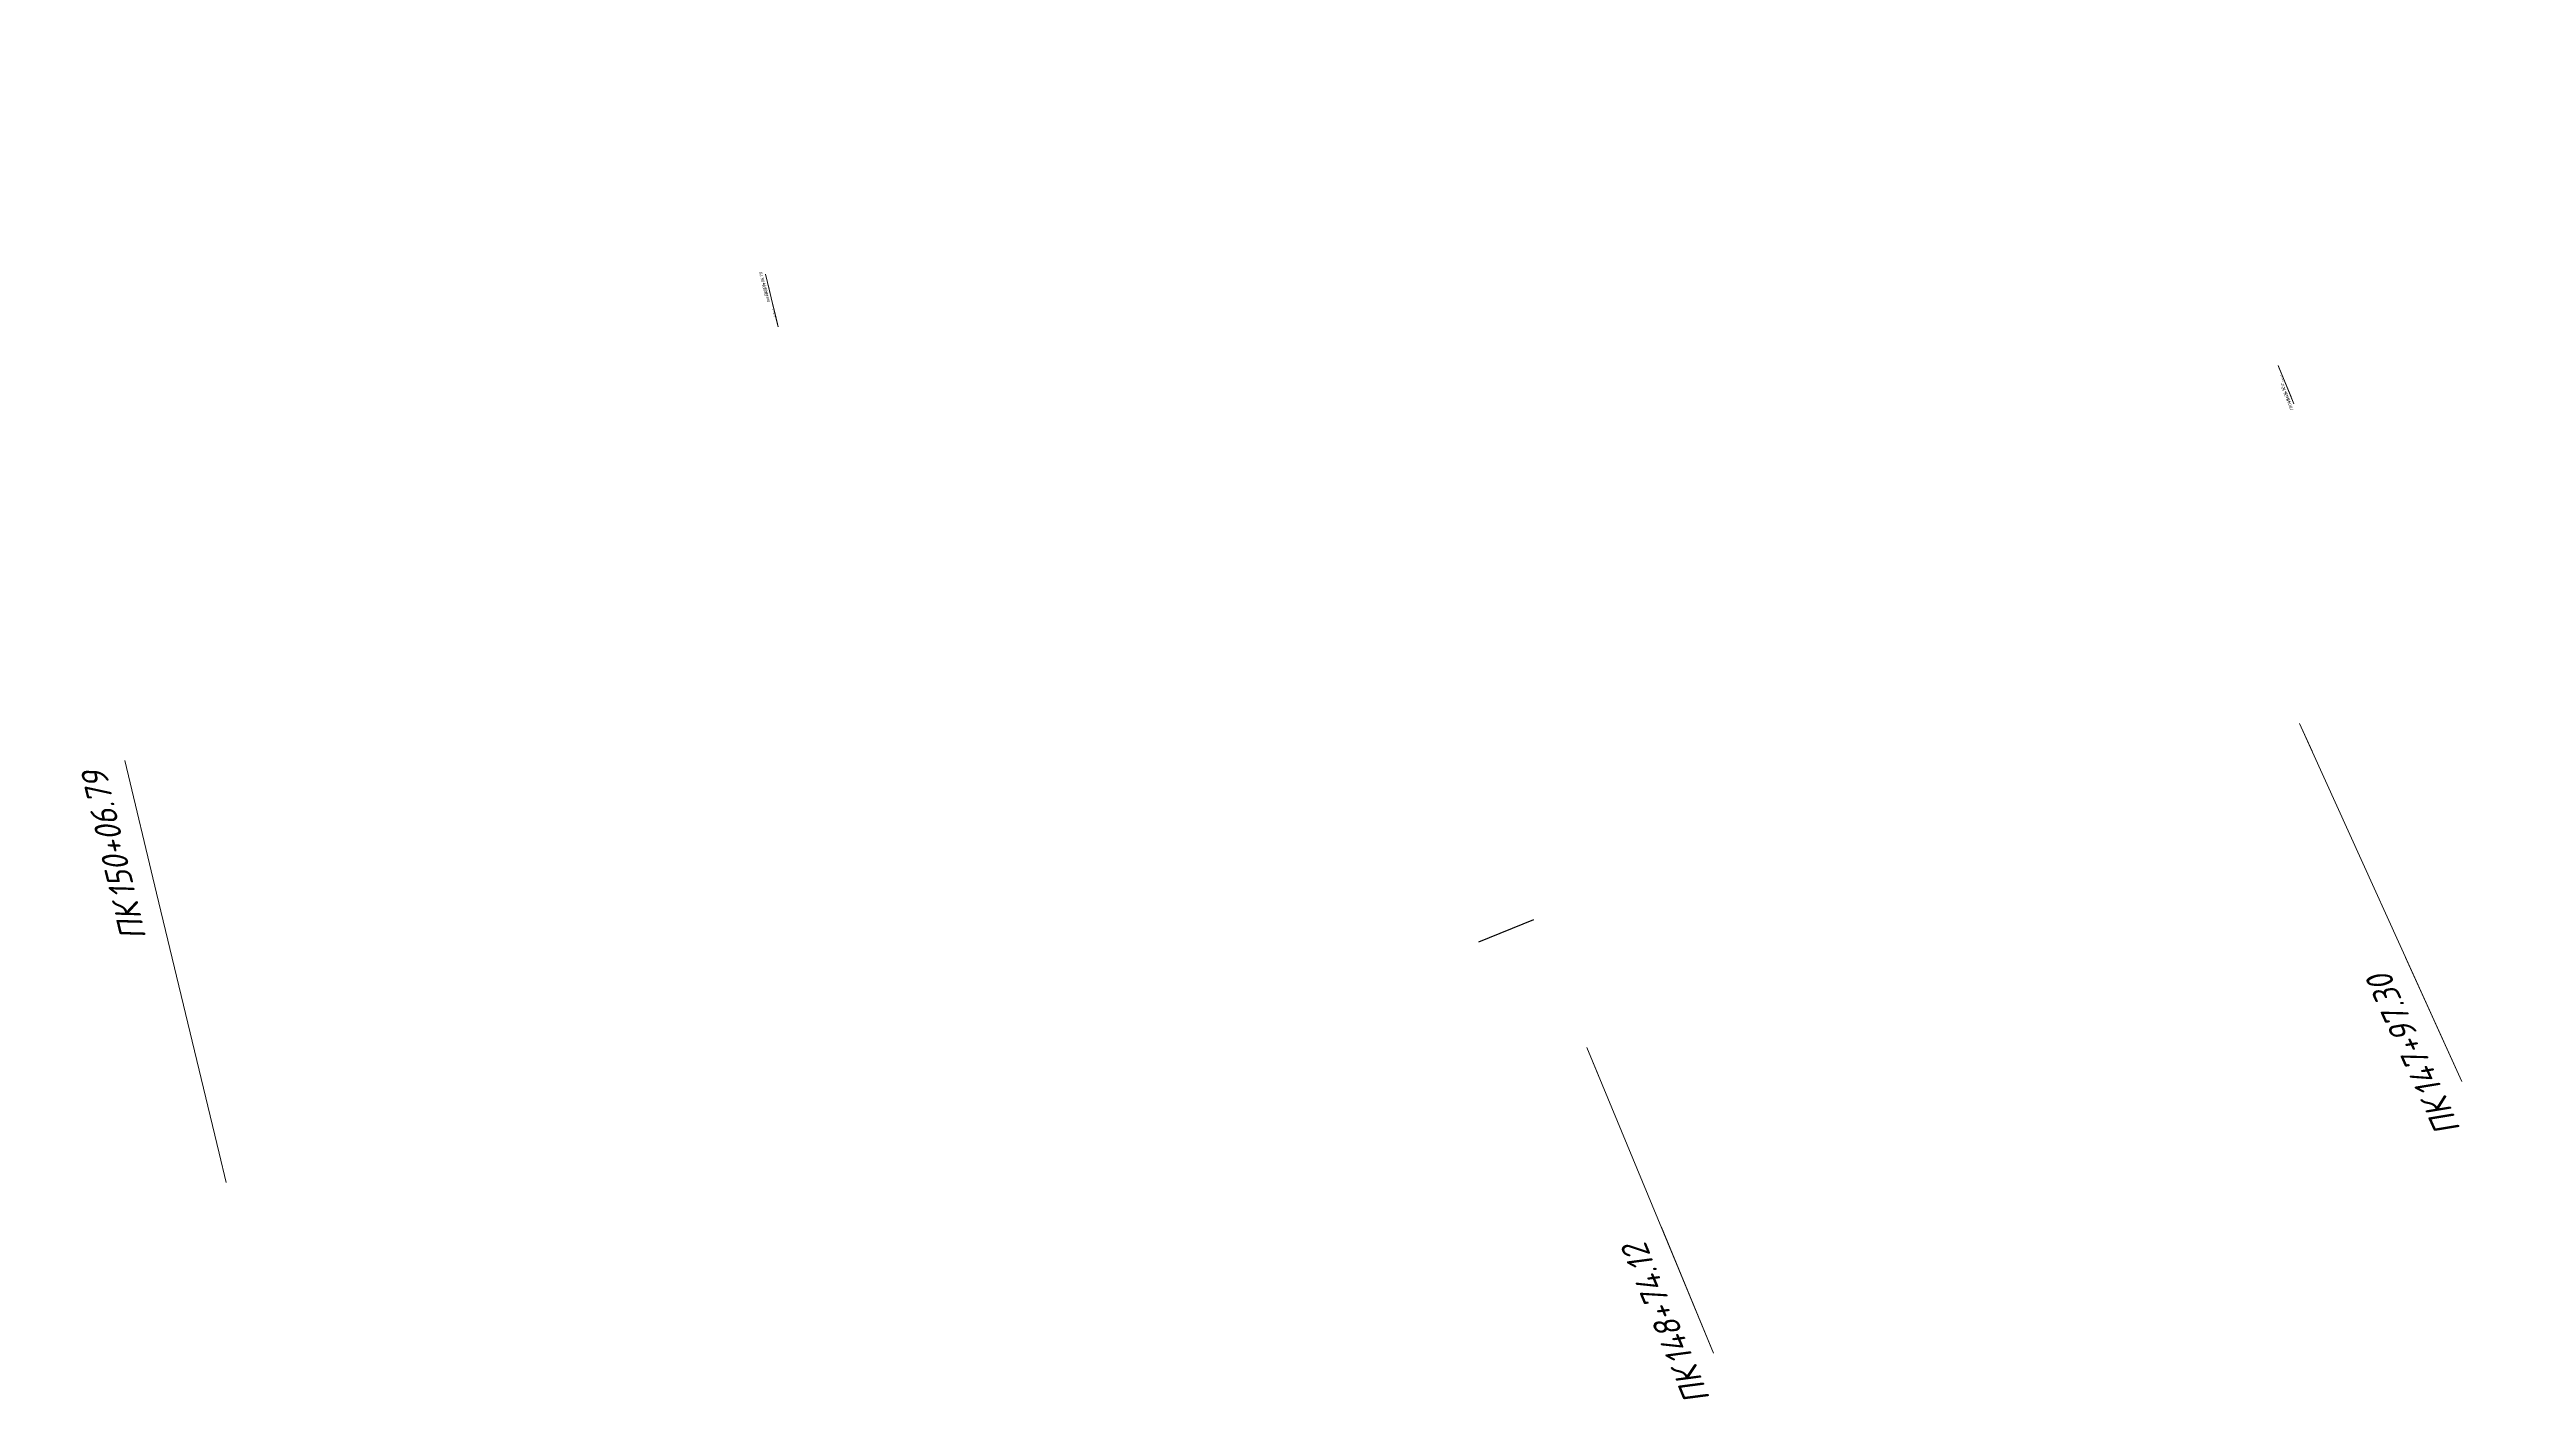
# Model space of a CAD drawing. Header units: metres. Extents: x 6220820 to 6240575, y 5208779 to 5219416.
# Drawn here: x 6228902.1 to 6229147.5, y 5218779.3 to 5218913 of the extents above; entities that cross this region are included whole.
import ezdxf
from ezdxf.enums import TextEntityAlignment as Align

# ---------------------------------------------------------------- set-up
doc = ezdxf.new("R2010")
doc.units = ezdxf.units.M
for name, color, linetype, lineweight in [('_Рамка-текст', 7, 'Continuous', 13), ('_Рамка-текст @ 0.04', 7, 'Continuous', 13), ('_Рамка-текст @ 0.1', 7, 'Continuous', 13), ('_Рамка-текст @ 0.125', 7, 'Continuous', 13), ('_Рамка-текст @ 1', 7, 'Continuous', 13)]:
    doc.layers.add(name, color=color, linetype=linetype, lineweight=lineweight)
doc.styles.add('ISOCPEUR', font='isocpeur.ttf', dxfattribs={"width": 0.8, "oblique": 15, "height": 2.5})

# ---------------------------------------------------------------- blocks, each defined once
blk = doc.blocks.new('*U4753')
at = {"color": 0, "linetype": 'ByBlock', "lineweight": -2}
for points in [[(-12.23, 26.83), (-17.82, 39.11)], [(-1.24, 2.73), (-12.23, 26.83)], [(0, 0), (-1.24, 2.73)]]:
    blk.add_lwpolyline(points, dxfattribs=at)
at = {"color": 0, "style": 'ISOCPEUR', "oblique": 15, "width": 0.9, "flags": 8}
blk.add_attdef('1_строка_001', (-15.13, 28.35), '', height=2.5, rotation=114.5007, dxfattribs=at)
at = {"color": 0, "style": 'ISOCPEUR', "width": 0.9, "flags": 8}
blk.add_attdef('Индекс', (-14.43, 35.99), '', height=1.5, rotation=114.5007, dxfattribs=at)
blk.add_attdef('ПК', text='', height=2.5, rotation=114.5007, dxfattribs=at).set_placement((-14.82, 40.48), align=Align.RIGHT)
blk = doc.blocks.new('*U5471')
at = {"layer": '_Рамка-текст @ 0.04', "lineweight": 15}
ref = blk.add_blockref('*U4753', (6228974.27, 5218885.56, -8.98), dxfattribs=dict(at, xscale=0.04, yscale=0.04, zscale=0.04, rotation=349))
ref.add_attrib('1_строка_001', 'ПК', (6228973.95, 5218886.53, -8.98), dxfattribs={"layer": '0', "color": 0, "height": 0.1, "rotation": 103.5007, "style": 'ISOCPEUR', "oblique": 15, "width": 0.9})
ref.add_attrib('1_строка_002', '150+06.79', (6228973.91, 5218886.7, -8.98), dxfattribs={"layer": '0', "color": 0, "height": 0.1, "rotation": 103.5007, "style": 'ISOCPEUR', "oblique": 15, "width": 0.9})
at = {"layer": '_Рамка-текст @ 0.1', "lineweight": 15}
ref = blk.add_blockref('*U4753', (6228974.27, 5218885.56, -8.98), dxfattribs=dict(at, xscale=0.1, yscale=0.1, zscale=0.1, rotation=349))
ref.add_attrib('1_строка_001', 'ПК', (6228973.48, 5218887.99, -8.98), dxfattribs={"layer": '0', "color": 0, "height": 0.25, "rotation": 103.5007, "style": 'ISOCPEUR', "oblique": 15, "width": 0.9})
ref.add_attrib('1_строка_002', '150+06.79', (6228973.38, 5218888.41, -8.98), dxfattribs={"layer": '0', "color": 0, "height": 0.25, "rotation": 103.5007, "style": 'ISOCPEUR', "oblique": 15, "width": 0.9})
at = {"layer": '_Рамка-текст @ 0.125', "lineweight": 15}
ref = blk.add_blockref('*U4753', (6228974.27, 5218885.56, -8.98), dxfattribs=dict(at, xscale=0.125, yscale=0.125, zscale=0.125, rotation=349))
ref.add_attrib('1_строка_001', 'ПК', (6228973.28, 5218888.6, -8.98), dxfattribs={"layer": '0', "color": 0, "height": 0.312, "rotation": 103.5007, "style": 'ISOCPEUR', "oblique": 15, "width": 0.9})
ref.add_attrib('1_строка_002', '150+06.79', (6228973.15, 5218889.12, -8.98), dxfattribs={"layer": '0', "color": 0, "height": 0.312, "rotation": 103.5007, "style": 'ISOCPEUR', "oblique": 15, "width": 0.9})
at = {"layer": '_Рамка-текст @ 1', "lineweight": 15}
ref = blk.add_blockref('*U4753', (6228919.59, 5218800.8), dxfattribs=dict(at, rotation=349))
ref.add_attrib('1_строка_001', 'ПК', (6228911.7, 5218825.07, -8.98), dxfattribs={"layer": '0', "color": 0, "height": 2.5, "rotation": 103.5007, "style": 'ISOCPEUR', "oblique": 15, "width": 0.9})
ref.add_attrib('1_строка_002', '150+06.79', (6228910.7, 5218829.22, -8.98), dxfattribs={"layer": '0', "color": 0, "height": 2.5, "rotation": 103.5007, "style": 'ISOCPEUR', "oblique": 15, "width": 0.9})
blk = doc.blocks.new('*U4754')
at = {"color": 0, "linetype": 'ByBlock', "lineweight": -2}
for points in [[(0, 0), (-1.74, 2.45)], [(-1.74, 2.45), (20.8, -29.3)], [(20.8, -29.3), (12.99, -18.29)]]:
    blk.add_lwpolyline(points, dxfattribs=at)
at = {"color": 0, "style": 'ISOCPEUR', "oblique": 15, "width": 0.9, "flags": 8}
blk.add_attdef('1_строка_001', (17.66, -28.34), '', height=2.5, rotation=125.3809, dxfattribs=at)
at = {"color": 0, "style": 'ISOCPEUR', "width": 0.9, "flags": 8}
blk.add_attdef('Индекс', (16.91, -20.71), '', height=1.5, rotation=125.3809, dxfattribs=at)
blk.add_attdef('ПК', text='', height=2.5, rotation=125.3809, dxfattribs=at).set_placement((15.68, -16.38), align=Align.RIGHT)
blk = doc.blocks.new('*U5472')
at = {"layer": '_Рамка-текст @ 0.04', "lineweight": 15}
ref = blk.add_blockref('*U4754', (6229193.32, 5218912.69, -8.98), dxfattribs=dict(at, xscale=0.04, yscale=0.04, zscale=0.04, rotation=349))
ref.add_attrib('1_строка_001', 'ПК', (6229193.91, 5218911.19, -8.98), dxfattribs={"layer": '0', "color": 0, "height": 0.1, "rotation": 114.3809, "style": 'ISOCPEUR', "oblique": 15, "width": 0.9})
ref.add_attrib('1_строка_002', '147+97.30', (6229193.84, 5218911.35, -8.98), dxfattribs={"layer": '0', "color": 0, "height": 0.1, "rotation": 114.3809, "style": 'ISOCPEUR', "oblique": 15, "width": 0.9})
at = {"layer": '_Рамка-текст @ 0.1', "lineweight": 15}
ref = blk.add_blockref('*U4754', (6229193.32, 5218912.69, -8.98), dxfattribs=dict(at, xscale=0.1, yscale=0.1, zscale=0.1, rotation=349))
ref.add_attrib('1_строка_001', 'ПК', (6229194.79, 5218908.95, -8.98), dxfattribs={"layer": '0', "color": 0, "height": 0.25, "rotation": 114.3809, "style": 'ISOCPEUR', "oblique": 15, "width": 0.9})
ref.add_attrib('1_строка_002', '147+97.30', (6229194.62, 5218909.33, -8.98), dxfattribs={"layer": '0', "color": 0, "height": 0.25, "rotation": 114.3809, "style": 'ISOCPEUR', "oblique": 15, "width": 0.9})
at = {"layer": '_Рамка-текст @ 0.125', "lineweight": 15}
ref = blk.add_blockref('*U4754', (6229193.32, 5218912.69, -8.98), dxfattribs=dict(at, xscale=0.125, yscale=0.125, zscale=0.125, rotation=349))
ref.add_attrib('1_строка_001', 'ПК', (6229195.16, 5218908.01, -8.98), dxfattribs={"layer": '0', "color": 0, "height": 0.312, "rotation": 114.3809, "style": 'ISOCPEUR', "oblique": 15, "width": 0.9})
ref.add_attrib('1_строка_002', '147+97.30', (6229194.94, 5218908.5, -8.98), dxfattribs={"layer": '0', "color": 0, "height": 0.312, "rotation": 114.3809, "style": 'ISOCPEUR', "oblique": 15, "width": 0.9})
at = {"layer": '_Рамка-текст @ 1', "lineweight": 15}
ref = blk.add_blockref('*U4754', (6229126.23, 5218843.52), dxfattribs=dict(at, rotation=349))
ref.add_attrib('1_строка_001', 'ПК', (6229140.99, 5218806.08, -8.98), dxfattribs={"layer": '0', "color": 0, "height": 2.5, "rotation": 114.3809, "style": 'ISOCPEUR', "oblique": 15, "width": 0.9})
ref.add_attrib('1_строка_002', '147+97.30', (6229139.23, 5218809.97, -8.98), dxfattribs={"layer": '0', "color": 0, "height": 2.5, "rotation": 114.3809, "style": 'ISOCPEUR', "oblique": 15, "width": 0.9})
blk = doc.blocks.new('*U4755')
at = {"color": 0, "linetype": 'ByBlock', "lineweight": -2}
for points in [[(0, 0), (-1.66, 2.5)], [(-1.66, 2.5), (16.43, -24.81)], [(16.43, -24.81), (8.98, -13.56)]]:
    blk.add_lwpolyline(points, dxfattribs=at)
at = {"color": 0, "style": 'ISOCPEUR', "oblique": 15, "width": 0.9, "flags": 8}
blk.add_attdef('1_строка_001', (13.32, -23.76), '', height=2.5, rotation=123.5082, dxfattribs=at)
at = {"color": 0, "style": 'ISOCPEUR', "width": 0.9, "flags": 8}
blk.add_attdef('Индекс', (12.82, -16.1), '', height=1.5, rotation=123.5082, dxfattribs=at)
blk.add_attdef('ПК', text='', height=2.5, rotation=123.5082, dxfattribs=at).set_placement((11.73, -11.73), align=Align.RIGHT)
blk = doc.blocks.new('*U5473')
at = {"layer": '_Рамка-текст @ 0.04', "lineweight": 15}
ref = blk.add_blockref('*U4755', (6229123.01, 5218881.37, -12.54), dxfattribs=dict(at, xscale=0.04, yscale=0.04, zscale=0.04, rotation=349))
ref.add_attrib('1_строка_001', 'ПК', (6229123.46, 5218880.09, -12.54), dxfattribs={"layer": '0', "color": 0, "height": 0.1, "rotation": 112.5082, "style": 'ISOCPEUR', "oblique": 15, "width": 0.9})
ref.add_attrib('1_строка_002', '148+74.12', (6229123.39, 5218880.25, -12.54), dxfattribs={"layer": '0', "color": 0, "height": 0.1, "rotation": 112.5082, "style": 'ISOCPEUR', "oblique": 15, "width": 0.9})
at = {"layer": '_Рамка-текст @ 0.1', "lineweight": 15}
ref = blk.add_blockref('*U4755', (6229123.01, 5218881.37, -12.54), dxfattribs=dict(at, xscale=0.1, yscale=0.1, zscale=0.1, rotation=349))
ref.add_attrib('1_строка_001', 'ПК', (6229124.12, 5218878.17, -12.54), dxfattribs={"layer": '0', "color": 0, "height": 0.25, "rotation": 112.5082, "style": 'ISOCPEUR', "oblique": 15, "width": 0.9})
ref.add_attrib('1_строка_002', '148+74.12', (6229123.96, 5218878.57, -12.54), dxfattribs={"layer": '0', "color": 0, "height": 0.25, "rotation": 112.5082, "style": 'ISOCPEUR', "oblique": 15, "width": 0.9})
at = {"layer": '_Рамка-текст @ 0.125', "lineweight": 15}
ref = blk.add_blockref('*U4755', (6229123.01, 5218881.37, -12.54), dxfattribs=dict(at, xscale=0.125, yscale=0.125, zscale=0.125, rotation=349))
ref.add_attrib('1_строка_001', 'ПК', (6229124.4, 5218877.37, -12.54), dxfattribs={"layer": '0', "color": 0, "height": 0.312, "rotation": 112.5082, "style": 'ISOCPEUR', "oblique": 15, "width": 0.9})
ref.add_attrib('1_строка_002', '148+74.12', (6229124.19, 5218877.86, -12.54), dxfattribs={"layer": '0', "color": 0, "height": 0.312, "rotation": 112.5082, "style": 'ISOCPEUR', "oblique": 15, "width": 0.9})
at = {"layer": '_Рамка-текст @ 1', "lineweight": 15}
ref = blk.add_blockref('*U4755', (6229055.55, 5218811.4), dxfattribs=dict(at, rotation=349))
ref.add_attrib('1_строка_001', 'ПК', (6229066.63, 5218779.41, -12.54), dxfattribs={"layer": '0', "color": 0, "height": 2.5, "rotation": 112.5082, "style": 'ISOCPEUR', "oblique": 15, "width": 0.9})
ref.add_attrib('1_строка_002', '148+74.12', (6229065, 5218783.35, -12.54), dxfattribs={"layer": '0', "color": 0, "height": 2.5, "rotation": 112.5082, "style": 'ISOCPEUR', "oblique": 15, "width": 0.9})

msp = doc.modelspace()

# ---------------------------------------------------------------- linework, layer by layer
at = {"flags": 128}
msp.add_lwpolyline([(6229043.67, 5218824.63), (6229049.14, 5218826.87)], dxfattribs=at)

# ---------------------------------------------------------------- block references
at = {"layer": '_Рамка-текст'}
for name in ['*U5472', '*U5471', '*U5473']:
    msp.add_blockref(name, (0, 0), dxfattribs=at)

doc.saveas('drawing.dxf')
